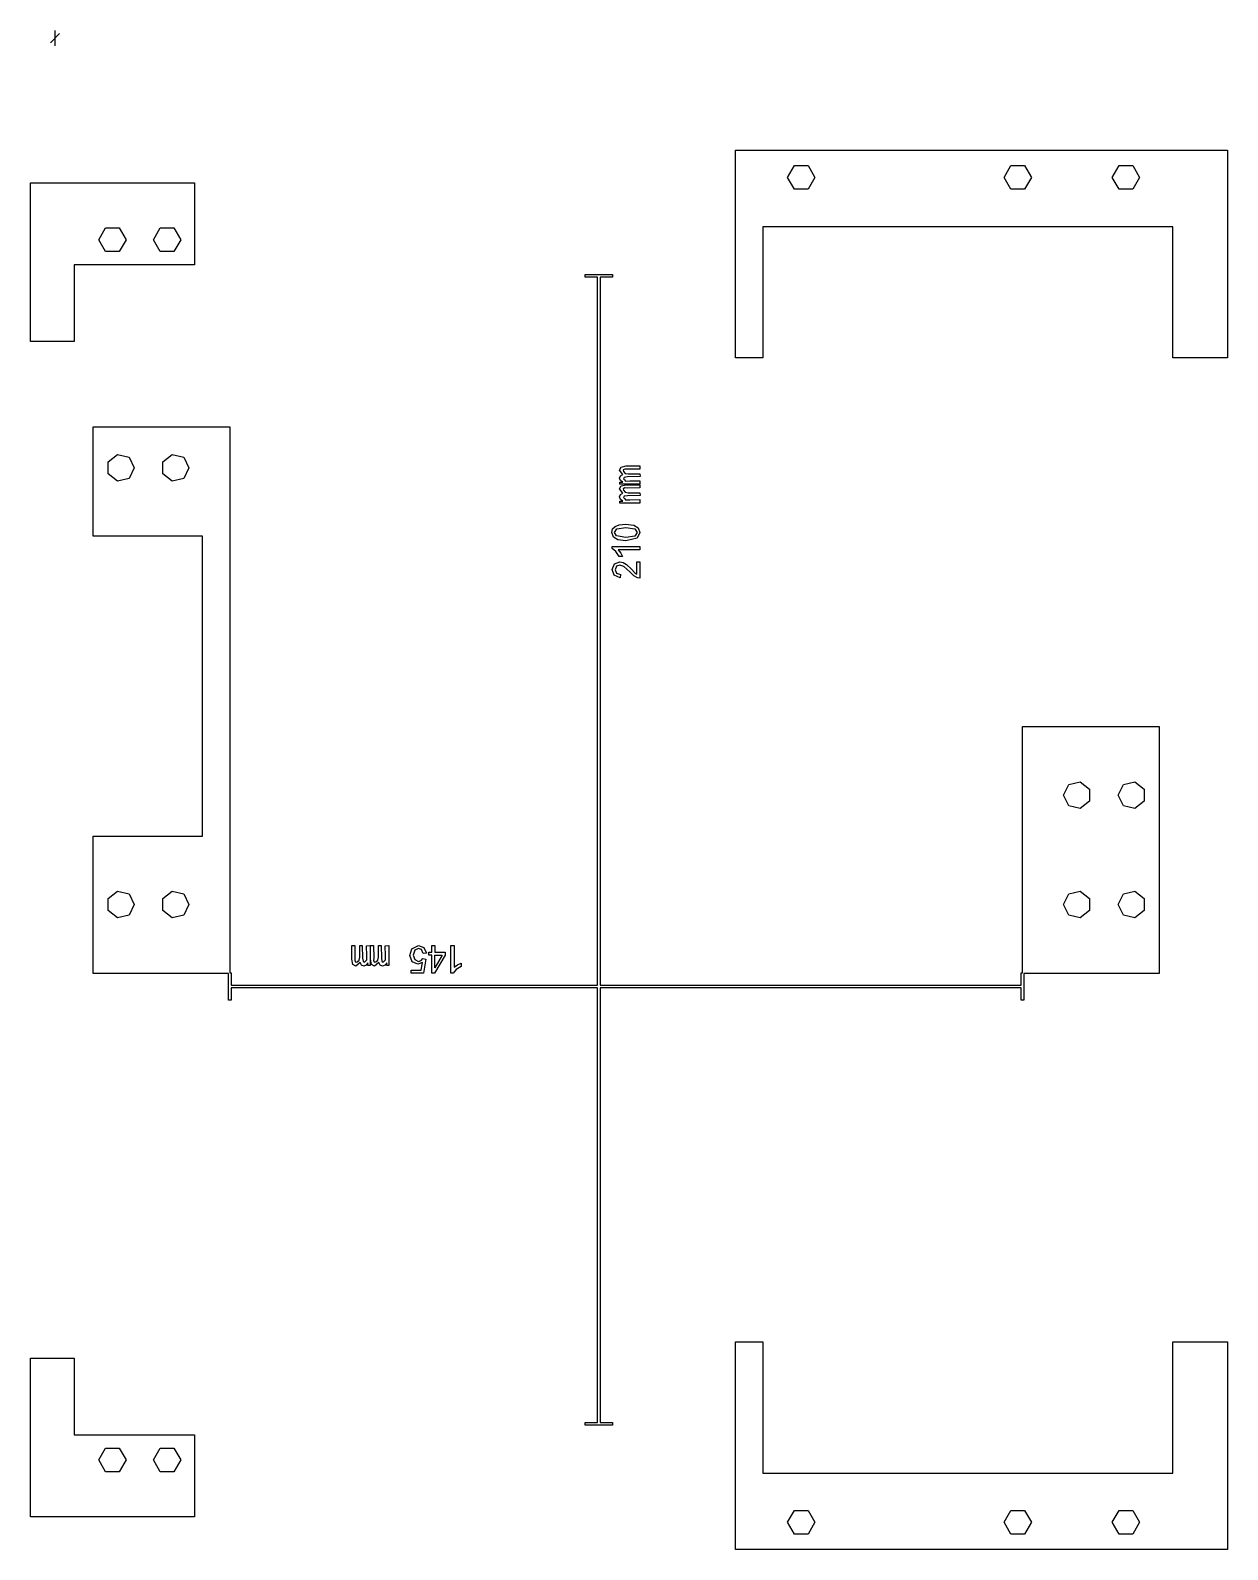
# Model space of a CAD drawing. Extents: x -5 to 214, y -248 to 30.
import ezdxf

# ---------------------------------------------------------------- set-up
doc = ezdxf.new("R2010")
doc.units = 0
doc.layers.get('0').update_dxf_attribs({"linetype": 'CONTINUOUS'})

msp = doc.modelspace()

# ---------------------------------------------------------------- linework, layer by layer
at = {"color": 7}
for points in [[(0.846667, 29.068889), (-0.846667, 27.375556)], [(0, 29.633333), (0, 26.811111)], [(124.499999, -30.277771), (124.499999, 7.72223), (214.5, 7.72223), (214.5, -30.277771), (204.5, -30.277771), (204.5, -6.277771), (129.500001, -6.277771), (129.500001, -30.277771), (124.499999, -30.277771)], [(134, 2.722229), (135.249999, 4.887229), (137.75, 4.887229), (138.999999, 2.722229), (137.75, 0.557229), (135.249999, 0.557229), (134, 2.722229)], [(173.6, 2.722229), (174.849999, 4.887229), (177.349999, 4.887229), (178.599998, 2.722229), (177.349999, 0.557229), (174.849999, 0.557229), (173.6, 2.722229)], [(193.4, 2.722229), (194.649999, 4.887229), (197.149999, 4.887229), (198.399998, 2.722229), (197.149999, 0.557229), (194.649999, 0.557229), (193.4, 2.722229)], [(-4.500001, -27.277771), (-4.500001, 1.722228), (25.499999, 1.722228), (25.499999, -13.277771), (3.499999, -13.277771), (3.499999, -27.277771), (-4.500001, -27.277771)], [(7.999999, -8.677772), (9.249999, -6.512772), (11.749999, -6.512772), (12.999999, -8.677772), (11.749999, -10.842772), (9.249999, -10.842772), (7.999999, -8.677772)], [(17.999999, -8.677772), (19.249999, -6.512772), (21.749999, -6.512772), (22.999999, -8.677772), (21.749999, -10.842772), (19.249999, -10.842772), (17.999999, -8.677772)], [(6.999999, -142.877771), (6.999999, -117.777771), (26.999999, -117.777771), (26.999999, -62.877771), (6.999999, -62.877771), (6.999999, -42.877771), (31.999998, -42.877771), (31.999998, -142.777772), (32.249999, -142.777772), (32.249999, -145.027771), (99.25, -145.027771), (99.25, -15.527771), (97.000001, -15.527771), (97.000001, -15.027772), (101.999999, -15.027772), (101.999999, -15.527771), (99.749999, -15.527771), (99.749999, -145.027771), (176.750001, -145.027771), (176.750001, -142.777772), (176.999999, -142.777772), (176.999999, -97.677772), (202, -97.677772), (202, -142.877771), (177.25, -142.877771), (177.25, -147.777773), (176.750001, -147.777773), (176.750001, -145.52777), (99.749999, -145.52777), (99.749999, -225.027778), (101.999999, -225.027778), (101.999999, -225.527763), (97.000001, -225.527763), (97.000001, -225.027778), (99.25, -225.027778), (99.25, -145.52777), (32.249999, -145.52777), (32.249999, -147.777773), (31.75, -147.777773), (31.75, -142.877771), (6.999999, -142.877771)], [(9.747999, -51.462771), (9.747999, -49.292772), (11.443999, -47.940773), (13.558999, -48.422772), (14.499999, -50.37777), (13.558999, -52.332771), (11.443999, -52.81477), (9.747999, -51.462771)], [(19.747999, -51.462771), (19.747999, -49.292772), (21.443999, -47.940773), (23.558999, -48.422772), (24.499999, -50.37777), (23.558999, -52.332771), (21.443999, -52.81477), (19.747999, -51.462771)], [(103.258998, -52.277772), (103.427998, -51.826772), (103.898999, -51.578772), (103.258998, -50.814772), (103.559999, -50.248772), (104.488, -50.050771), (107, -50.050771), (107, -50.623772), (104.726001, -50.654771), (104.222, -50.633774), (103.958001, -50.781771), (104.013999, -51.032771), (104.301998, -51.403772), (104.874001, -51.513771), (107, -51.513771), (107.031, -51.994771), (104.715999, -52.057771), (104.126998, -52.128773), (103.983, -52.370773), (104.152, -52.573772), (104.367999, -52.821772), (105.132999, -52.796767), (106.968998, -52.765771), (107, -53.402772), (103.341001, -53.402772), (103.341001, -53.027772), (103.853999, -53.027772), (103.421998, -52.717771), (103.258998, -52.277772)], [(103.258998, -55.71477), (103.427998, -55.264772), (103.898999, -55.016773), (103.258998, -54.252772), (103.559999, -53.686772), (104.488, -53.488771), (107, -53.488771), (107, -54.061772), (104.726001, -54.092771), (104.222, -54.070786), (103.958001, -54.218772), (104.013999, -54.469772), (104.301998, -54.841772), (104.874001, -54.951771), (107, -54.951771), (107.031, -55.432771), (104.715999, -55.494772), (104.126998, -55.566773), (103.983, -55.808773), (104.152, -56.01077), (104.367999, -56.259772), (105.132999, -56.23378), (106.968998, -56.202772), (107, -56.839773), (103.341001, -56.839773), (103.341001, -56.464773), (103.853999, -56.464773), (103.421998, -56.154772), (103.258998, -55.71477)], [(101.842, -62.21577), (102.005999, -61.566772), (102.477999, -61.105771), (103.229001, -60.820771), (104.422998, -60.716772), (105.857, -60.882773), (106.701999, -61.379772), (107, -62.21577), (106.475998, -63.260772), (104.422998, -63.714771), (102.980998, -63.546773), (102.138999, -63.048772), (101.842, -62.21577)], [(102.356, -62.22177), (102.765998, -61.561771), (104.422998, -61.29677), (106.075999, -61.561771), (106.49, -62.21577), (106.078, -62.869772), (104.422998, -63.134771), (102.716999, -62.843771), (102.356, -62.22177)], [(101.929001, -65.162771), (101.929001, -64.763771), (107, -64.763771), (107, -65.383771), (103.048, -65.383771), (103.475999, -65.970771), (103.795999, -66.623771), (103.196001, -66.623771), (102.604, -65.713771), (101.929001, -65.162771)], [(101.929001, -69.011772), (102.332, -67.977772), (103.330999, -67.596772), (103.926998, -67.708772), (104.543998, -68.078771), (105.431999, -68.936771), (106.067998, -69.580771), (106.404001, -69.815772), (106.404001, -67.590772), (107, -67.590772), (107, -70.589772), (106.568999, -70.524771), (105.897999, -70.157772), (105.132999, -69.428772), (104.062998, -68.429773), (103.317, -68.16977), (102.695, -68.406772), (102.441999, -69.023772), (102.710999, -69.666773), (103.454999, -69.911773), (103.388998, -70.483772), (102.302999, -70.041773), (101.929001, -69.011772)], [(184.500001, -110.277772), (185.441, -108.32277), (187.555999, -107.840772), (189.251999, -109.192771), (189.251999, -111.362772), (187.555999, -112.714772), (185.441, -112.23277), (184.500001, -110.277772)], [(194.5, -110.277772), (195.441, -108.32277), (197.555999, -107.840772), (199.251999, -109.192771), (199.251999, -111.362772), (197.555999, -112.714772), (195.441, -112.23277), (194.5, -110.277772)], [(9.747999, -131.362772), (9.747999, -129.192771), (11.443999, -127.840771), (13.558999, -128.322773), (14.499999, -130.277771), (13.558999, -132.232773), (11.443999, -132.714771), (9.747999, -131.362772)], [(19.747999, -131.362772), (19.747999, -129.192771), (21.443999, -127.840771), (23.558999, -128.322773), (24.499999, -130.277771), (23.558999, -132.232773), (21.443999, -132.714771), (19.747999, -131.362772)], [(184.500001, -130.277771), (185.441, -128.322773), (187.555999, -127.840771), (189.251999, -129.192771), (189.251999, -131.362772), (187.555999, -132.714771), (185.441, -132.232773), (184.500001, -130.277771)], [(194.5, -130.277771), (195.441, -128.322773), (197.555999, -127.840771), (199.251999, -129.192771), (199.251999, -131.362772), (197.555999, -132.714771), (195.441, -132.232773), (194.5, -130.277771)], [(54.272998, -140.289771), (54.272998, -137.777773), (54.846, -137.777773), (54.876999, -140.05177), (54.856002, -140.555771), (55.003999, -140.819773), (55.254999, -140.763772), (55.626, -140.475772), (55.735999, -139.903773), (55.735999, -137.777773), (56.216999, -137.746771), (56.279999, -140.061772), (56.351001, -140.649771), (56.593001, -140.794771), (56.796, -140.625771), (57.044, -140.409772), (57.018995, -139.645771), (56.987, -137.808772), (57.625, -137.777773), (57.625, -141.43677), (57.25, -141.43677), (57.25, -140.923772), (56.939998, -141.355772), (56.5, -141.518773), (56.049, -141.349772), (55.801, -140.878772), (55.036999, -141.518773), (54.471, -141.217771), (54.272998, -140.289771)], [(57.710999, -140.289771), (57.710999, -137.777773), (58.284, -137.777773), (58.314999, -140.05177), (58.293014, -140.555771), (58.441, -140.819773), (58.692, -140.763772), (59.064, -140.475772), (59.173999, -139.903773), (59.173999, -137.777773), (59.654999, -137.746771), (59.717, -140.061772), (59.789001, -140.649771), (60.031001, -140.794771), (60.232998, -140.625771), (60.482, -140.409772), (60.456008, -139.645771), (60.425, -137.808772), (61.062001, -137.777773), (61.062001, -141.43677), (60.687001, -141.43677), (60.687001, -140.923772), (60.376999, -141.355772), (59.936998, -141.518773), (59.487, -141.349772), (59.239, -140.878772), (58.474999, -141.518773), (57.909, -141.217771), (57.710999, -140.289771)], [(64.939, -139.57677), (65.296999, -138.390771), (66.484, -137.777773), (67.491, -138.163771), (67.936999, -139.18677), (67.353998, -139.241773), (67.053999, -138.526771), (66.484, -138.287771), (65.805998, -138.625772), (65.527998, -139.520772), (65.795, -140.358772), (66.494, -140.664771), (66.977999, -140.528771), (67.316999, -140.175773), (67.839, -140.251773), (67.401, -142.84577), (65.151999, -142.84577), (65.151999, -142.253772), (66.956, -142.253772), (67.199998, -140.895773), (66.345999, -141.21277), (65.345999, -140.754772), (64.939, -139.57677)], [(68.375998, -139.55577), (68.375998, -138.986771), (68.961999, -138.986771), (68.961999, -137.777773), (69.493999, -137.777773), (69.493999, -138.986771), (71.374999, -138.986771), (71.374999, -139.55577), (69.396, -142.828772), (68.961999, -142.828772), (68.961999, -139.55577), (68.375998, -139.55577)], [(72.423, -142.84877), (72.423, -137.777773), (73.043, -137.777773), (73.043, -141.72977), (73.630999, -141.301772), (74.283, -140.981771), (74.283, -141.58177), (73.373999, -142.173771), (72.822999, -142.84877), (72.423, -142.84877)], [(69.493999, -141.832773), (69.493999, -139.55577), (70.851, -139.55577), (69.493999, -141.832773)], [(124.499999, -248.277781), (124.499999, -210.277772), (129.500001, -210.277772), (129.500001, -234.277781), (204.5, -234.277781), (204.5, -210.277772), (214.5, -210.277772), (214.5, -248.277781), (124.499999, -248.277781)], [(-4.500001, -242.277765), (-4.500001, -213.277766), (3.499999, -213.277766), (3.499999, -227.277766), (25.499999, -227.277766), (25.499999, -242.277765), (-4.500001, -242.277765)], [(7.999999, -231.877763), (9.249999, -229.71278), (11.749999, -229.71278), (12.999999, -231.877763), (11.749999, -234.042774), (9.249999, -234.042774), (7.999999, -231.877763)], [(17.999999, -231.877763), (19.249999, -229.71278), (21.749999, -229.71278), (22.999999, -231.877763), (21.749999, -234.042774), (19.249999, -234.042774), (17.999999, -231.877763)], [(134, -243.277763), (135.249999, -241.112779), (137.75, -241.112779), (138.999999, -243.277763), (137.75, -245.442774), (135.249999, -245.442774), (134, -243.277763)], [(173.6, -243.277763), (174.849999, -241.112779), (177.349999, -241.112779), (178.599998, -243.277763), (177.349999, -245.442774), (174.849999, -245.442774), (173.6, -243.277763)], [(193.4, -243.277763), (194.649999, -241.112779), (197.149999, -241.112779), (198.399998, -243.277763), (197.149999, -245.442774), (194.649999, -245.442774), (193.4, -243.277763)]]:
    msp.add_lwpolyline(points, dxfattribs=at)

doc.saveas('drawing.dxf')
